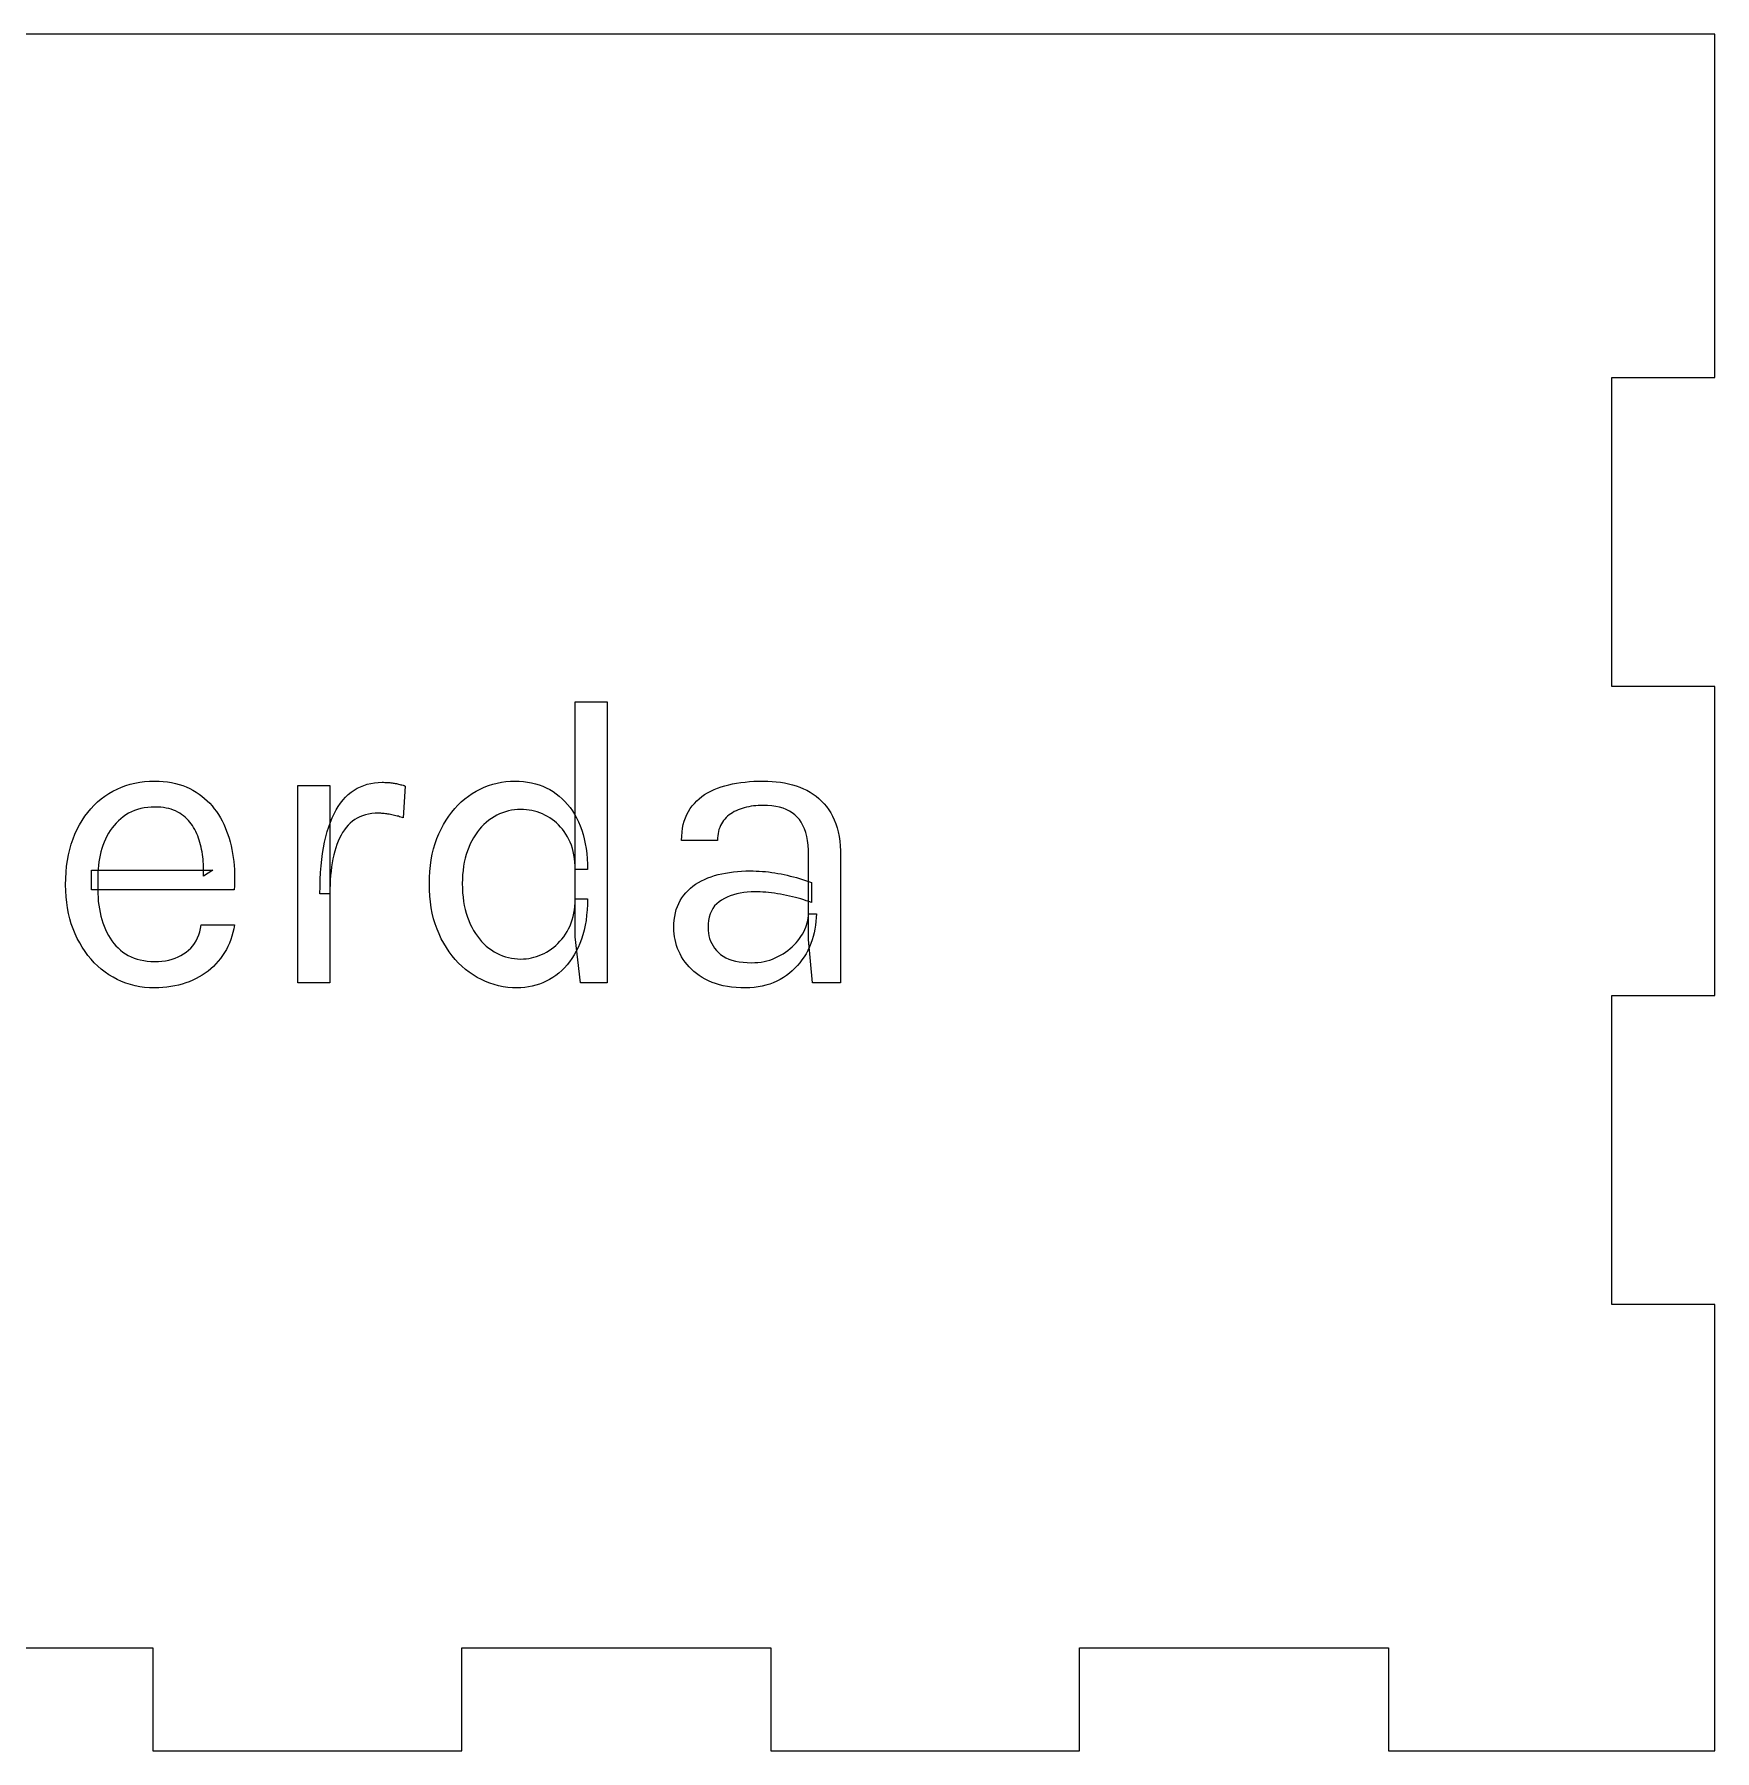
# Model space of a CAD drawing. Header units: millimetres. Extents: x 0 to 306, y 0 to 103.
# Drawn here: x 51 to 100, y 53 to 103 of the extents above; entities that cross this region are included whole.
import ezdxf

# ---------------------------------------------------------------- set-up
doc = ezdxf.new("R2010")
doc.units = ezdxf.units.MM
doc.layers.get('0').update_dxf_attribs({"linetype": 'CONTINUOUS'})

msp = doc.modelspace()

# ---------------------------------------------------------------- linework, layer by layer
for p, q in [((97, 103), (3, 103)), ((100, 103), (97, 103)), ((100, 93), (100, 103)), ((97, 84), (97, 93)), ((97, 93), (100, 93)), ((100, 84), (97, 84)), ((100, 75), (100, 84)), ((66.803, 76.71), (66.803, 83.55)), ((66.803, 83.55), (67.739, 83.55)), ((67.739, 83.55), (67.739, 75.366)), ((53.335, 80.952), (53.457, 81.014)), ((53.457, 81.014), (53.582, 81.068)), ((53.582, 81.068), (53.71, 81.115)), ((53.71, 81.115), (53.842, 81.155)), ((53.842, 81.155), (53.977, 81.188)), ((53.977, 81.188), (54.116, 81.213)), ((54.116, 81.213), (54.258, 81.231)), ((54.258, 81.231), (54.403, 81.242)), ((54.403, 81.242), (54.551, 81.246)), ((54.551, 81.246), (54.551, 81.246)), ((54.551, 81.246), (54.68, 81.243)), ((54.68, 81.243), (54.805, 81.235)), ((54.805, 81.235), (54.926, 81.222)), ((54.926, 81.222), (55.043, 81.204)), ((55.043, 81.204), (55.157, 81.18)), ((55.157, 81.18), (55.267, 81.151)), ((55.267, 81.151), (55.373, 81.117)), ((55.373, 81.117), (55.475, 81.077)), ((55.475, 81.077), (55.573, 81.032)), ((55.573, 81.032), (55.667, 80.982)), ((58.721, 75.366), (58.721, 81.114)), ((58.721, 81.114), (59.657, 81.114)), ((59.657, 81.114), (59.657, 75.366)), ((60.363, 80.982), (60.453, 81.035)), ((60.453, 81.035), (60.546, 81.081)), ((60.546, 81.081), (60.643, 81.121)), ((60.643, 81.121), (60.744, 81.153)), ((60.744, 81.153), (60.848, 81.178)), ((60.848, 81.178), (60.955, 81.196)), ((60.955, 81.196), (61.066, 81.206)), ((61.066, 81.206), (61.181, 81.21)), ((61.181, 81.21), (61.181, 81.21)), ((61.181, 81.21), (61.219, 81.21)), ((61.219, 81.21), (61.256, 81.209)), ((61.256, 81.209), (61.293, 81.208)), ((61.293, 81.208), (61.329, 81.206)), ((61.329, 81.206), (61.365, 81.203)), ((61.365, 81.203), (61.4, 81.2)), ((61.4, 81.2), (61.434, 81.197)), ((61.434, 81.197), (61.467, 81.193)), ((61.467, 81.193), (61.5, 81.188)), ((61.5, 81.188), (61.532, 81.183)), ((61.532, 81.183), (61.564, 81.177)), ((61.564, 81.177), (61.596, 81.171)), ((61.596, 81.171), (61.628, 81.164)), ((61.628, 81.164), (61.66, 81.157)), ((61.66, 81.157), (61.692, 81.149)), ((61.692, 81.149), (61.724, 81.141)), ((61.724, 81.141), (61.756, 81.132)), ((61.756, 81.132), (61.788, 81.123)), ((61.788, 81.123), (61.821, 81.113)), ((61.853, 81.102), (61.793, 80.178)), ((61.821, 81.113), (61.853, 81.102)), ((61.853, 81.102), (61.853, 81.102)), ((63.921, 80.952), (64.037, 81.014)), ((64.037, 81.014), (64.156, 81.068)), ((64.156, 81.068), (64.277, 81.115)), ((64.277, 81.115), (64.401, 81.155)), ((64.401, 81.155), (64.526, 81.188)), ((64.526, 81.188), (64.654, 81.213)), ((64.654, 81.213), (64.784, 81.231)), ((64.784, 81.231), (64.917, 81.242)), ((64.917, 81.242), (65.051, 81.246)), ((65.051, 81.246), (65.051, 81.246)), ((65.051, 81.246), (65.175, 81.243)), ((65.175, 81.243), (65.297, 81.234)), ((65.297, 81.234), (65.415, 81.218)), ((65.415, 81.218), (65.531, 81.197)), ((65.531, 81.197), (65.643, 81.169)), ((65.643, 81.169), (65.752, 81.136)), ((65.752, 81.136), (65.858, 81.096)), ((65.858, 81.096), (65.961, 81.05)), ((65.961, 81.05), (66.061, 80.998)), ((70.848, 80.998), (70.949, 81.039)), ((70.949, 81.039), (71.054, 81.075)), ((71.054, 81.075), (71.163, 81.107)), ((71.163, 81.107), (71.275, 81.137)), ((71.275, 81.137), (71.39, 81.162)), ((71.39, 81.162), (71.508, 81.184)), ((71.508, 81.184), (71.629, 81.203)), ((71.629, 81.203), (71.753, 81.219)), ((71.753, 81.219), (71.881, 81.231)), ((71.881, 81.231), (72.011, 81.239)), ((72.011, 81.239), (72.145, 81.244)), ((72.145, 81.244), (72.281, 81.246)), ((72.281, 81.246), (72.281, 81.246)), ((72.281, 81.246), (72.412, 81.244)), ((72.412, 81.244), (72.539, 81.237)), ((72.539, 81.237), (72.663, 81.226)), ((72.663, 81.226), (72.785, 81.21)), ((72.785, 81.21), (72.904, 81.191)), ((72.904, 81.191), (73.019, 81.166)), ((73.019, 81.166), (73.132, 81.137)), ((73.132, 81.137), (73.241, 81.104)), ((73.241, 81.104), (73.347, 81.066)), ((73.347, 81.066), (73.451, 81.024)), ((73.451, 81.024), (73.551, 80.977)), ((52.693, 80.441), (52.788, 80.542)), ((52.788, 80.542), (52.887, 80.637)), ((52.887, 80.637), (52.992, 80.725)), ((52.992, 80.725), (53.101, 80.807)), ((53.101, 80.807), (53.216, 80.883)), ((53.216, 80.883), (53.335, 80.952)), ((55.667, 80.982), (55.758, 80.927)), ((55.758, 80.927), (55.845, 80.869)), ((55.845, 80.869), (55.928, 80.807)), ((55.928, 80.807), (56.008, 80.741)), ((56.008, 80.741), (56.084, 80.671)), ((56.084, 80.671), (56.157, 80.598)), ((56.157, 80.598), (56.226, 80.521)), ((56.226, 80.521), (56.291, 80.441)), ((59.838, 80.404), (59.901, 80.509)), ((59.901, 80.509), (59.969, 80.606)), ((59.969, 80.606), (60.04, 80.696)), ((60.04, 80.696), (60.115, 80.778)), ((60.115, 80.778), (60.194, 80.853)), ((60.194, 80.853), (60.277, 80.921)), ((60.277, 80.921), (60.363, 80.982)), ((63.295, 80.443), (63.388, 80.543)), ((63.388, 80.543), (63.486, 80.637)), ((63.486, 80.637), (63.588, 80.725)), ((63.588, 80.725), (63.695, 80.807)), ((63.695, 80.807), (63.806, 80.883)), ((63.806, 80.883), (63.921, 80.952)), ((66.061, 80.998), (66.158, 80.94)), ((66.158, 80.94), (66.251, 80.876)), ((66.251, 80.876), (66.34, 80.807)), ((66.34, 80.807), (66.425, 80.732)), ((66.425, 80.732), (66.506, 80.652)), ((66.506, 80.652), (66.582, 80.567)), ((66.582, 80.567), (66.654, 80.476)), ((70.153, 80.444), (70.211, 80.523)), ((70.211, 80.523), (70.275, 80.597)), ((70.275, 80.597), (70.343, 80.667)), ((70.343, 80.667), (70.415, 80.733)), ((70.415, 80.733), (70.493, 80.794)), ((70.493, 80.794), (70.575, 80.852)), ((70.575, 80.852), (70.661, 80.905)), ((70.661, 80.905), (70.753, 80.954)), ((70.753, 80.954), (70.848, 80.998)), ((71.926, 80.511), (71.859, 80.499)), ((71.994, 80.521), (71.926, 80.511)), ((72.064, 80.528), (71.994, 80.521)), ((72.135, 80.534), (72.064, 80.528)), ((72.207, 80.537), (72.135, 80.534)), ((72.281, 80.538), (72.207, 80.537)), ((72.41, 80.535), (72.281, 80.538)), ((72.281, 80.538), (72.281, 80.538)), ((72.532, 80.524), (72.41, 80.535)), ((72.647, 80.507), (72.532, 80.524)), ((72.756, 80.484), (72.647, 80.507)), ((73.551, 80.977), (73.646, 80.925)), ((73.646, 80.925), (73.737, 80.867)), ((73.737, 80.867), (73.823, 80.805)), ((73.823, 80.805), (73.905, 80.737)), ((73.905, 80.737), (73.983, 80.664)), ((73.983, 80.664), (74.056, 80.585)), ((74.056, 80.585), (74.125, 80.502)), ((74.125, 80.502), (74.189, 80.413)), ((52.365, 79.974), (52.439, 80.101)), ((52.439, 80.101), (52.519, 80.22)), ((52.519, 80.22), (52.604, 80.334)), ((52.604, 80.334), (52.693, 80.441)), ((53.433, 80.023), (53.371, 79.954)), ((53.498, 80.088), (53.433, 80.023)), ((53.566, 80.15), (53.498, 80.088)), ((53.639, 80.208), (53.566, 80.15)), ((53.715, 80.262), (53.639, 80.208)), ((53.795, 80.31), (53.715, 80.262)), ((53.878, 80.352), (53.795, 80.31)), ((53.965, 80.388), (53.878, 80.352)), ((54.056, 80.419), (53.965, 80.388)), ((54.15, 80.445), (54.056, 80.419)), ((54.248, 80.465), (54.15, 80.445)), ((54.349, 80.479), (54.248, 80.465)), ((54.454, 80.487), (54.349, 80.479)), ((54.563, 80.49), (54.454, 80.487)), ((54.649, 80.488), (54.563, 80.49)), ((54.563, 80.49), (54.563, 80.49)), ((54.732, 80.483), (54.649, 80.488)), ((54.812, 80.474), (54.732, 80.483)), ((54.888, 80.461), (54.812, 80.474)), ((54.962, 80.445), (54.888, 80.461)), ((55.032, 80.425), (54.962, 80.445)), ((55.1, 80.402), (55.032, 80.425)), ((55.164, 80.375), (55.1, 80.402)), ((55.225, 80.344), (55.164, 80.375)), ((55.283, 80.31), (55.225, 80.344)), ((55.338, 80.273), (55.283, 80.31)), ((55.391, 80.233), (55.338, 80.273)), ((55.441, 80.191), (55.391, 80.233)), ((55.488, 80.147), (55.441, 80.191)), ((55.534, 80.101), (55.488, 80.147)), ((55.576, 80.052), (55.534, 80.101)), ((55.616, 80.001), (55.576, 80.052)), ((55.654, 79.947), (55.616, 80.001)), ((56.291, 80.441), (56.353, 80.356)), ((56.353, 80.356), (56.411, 80.268)), ((56.411, 80.268), (56.466, 80.177)), ((56.466, 80.177), (56.517, 80.083)), ((56.517, 80.083), (56.565, 79.987)), ((59.623, 79.914), (59.671, 80.048)), ((59.671, 80.048), (59.723, 80.174)), ((59.723, 80.174), (59.778, 80.293)), ((59.778, 80.293), (59.838, 80.404)), ((60.251, 80.019), (60.19, 79.958)), ((60.315, 80.074), (60.251, 80.019)), ((60.384, 80.124), (60.315, 80.074)), ((60.456, 80.167), (60.384, 80.124)), ((60.532, 80.205), (60.456, 80.167)), ((60.612, 80.237), (60.532, 80.205)), ((60.697, 80.263), (60.612, 80.237)), ((60.785, 80.284), (60.697, 80.263)), ((60.877, 80.298), (60.785, 80.284)), ((60.973, 80.307), (60.877, 80.298)), ((61.073, 80.31), (60.973, 80.307)), ((61.105, 80.31), (61.073, 80.31)), ((61.073, 80.31), (61.073, 80.31)), ((61.137, 80.308), (61.105, 80.31)), ((61.17, 80.306), (61.137, 80.308)), ((61.205, 80.304), (61.17, 80.306)), ((61.239, 80.3), (61.205, 80.304)), ((61.275, 80.296), (61.239, 80.3)), ((61.312, 80.291), (61.275, 80.296)), ((61.349, 80.285), (61.312, 80.291)), ((61.388, 80.278), (61.349, 80.285)), ((61.427, 80.271), (61.388, 80.278)), ((61.466, 80.263), (61.427, 80.271)), ((61.505, 80.255), (61.466, 80.263)), ((61.543, 80.246), (61.505, 80.255)), ((61.581, 80.237), (61.543, 80.246)), ((61.617, 80.228), (61.581, 80.237)), ((61.654, 80.219), (61.617, 80.228)), ((61.689, 80.209), (61.654, 80.219)), ((61.725, 80.199), (61.689, 80.209)), ((61.759, 80.189), (61.725, 80.199)), ((61.793, 80.178), (61.759, 80.189)), ((62.968, 79.979), (63.043, 80.104)), ((63.043, 80.104), (63.122, 80.223)), ((63.122, 80.223), (63.207, 80.336)), ((63.207, 80.336), (63.295, 80.443)), ((64.215, 80.044), (64.146, 79.98)), ((64.288, 80.103), (64.215, 80.044)), ((64.364, 80.157), (64.288, 80.103)), ((64.442, 80.207), (64.364, 80.157)), ((64.522, 80.251), (64.442, 80.207)), ((64.603, 80.29), (64.522, 80.251)), ((64.687, 80.324), (64.603, 80.29)), ((64.771, 80.353), (64.687, 80.324)), ((64.858, 80.376), (64.771, 80.353)), ((64.945, 80.395), (64.858, 80.376)), ((65.035, 80.408), (64.945, 80.395)), ((65.126, 80.415), (65.035, 80.408)), ((65.219, 80.418), (65.126, 80.415)), ((65.301, 80.416), (65.219, 80.418)), ((65.219, 80.418), (65.219, 80.418)), ((65.382, 80.41), (65.301, 80.416)), ((65.463, 80.4), (65.382, 80.41)), ((65.542, 80.386), (65.463, 80.4)), ((65.62, 80.368), (65.542, 80.386)), ((65.696, 80.346), (65.62, 80.368)), ((65.772, 80.32), (65.696, 80.346)), ((65.847, 80.289), (65.772, 80.32)), ((65.92, 80.255), (65.847, 80.289)), ((65.993, 80.217), (65.92, 80.255)), ((66.064, 80.175), (65.993, 80.217)), ((66.132, 80.129), (66.064, 80.175)), ((66.197, 80.079), (66.132, 80.129)), ((66.259, 80.026), (66.197, 80.079)), ((66.319, 79.969), (66.259, 80.026)), ((66.654, 80.476), (66.721, 80.379)), ((66.721, 80.379), (66.785, 80.278)), ((66.785, 80.278), (66.844, 80.171)), ((66.844, 80.171), (66.899, 80.058)), ((66.899, 80.058), (66.949, 79.94)), ((69.954, 79.978), (69.981, 80.081)), ((69.981, 80.081), (70.015, 80.179)), ((70.015, 80.179), (70.055, 80.273)), ((70.055, 80.273), (70.101, 80.361)), ((70.101, 80.361), (70.153, 80.444)), ((71.062, 80.002), (71.036, 79.95)), ((71.092, 80.051), (71.062, 80.002)), ((71.126, 80.097), (71.092, 80.051)), ((71.163, 80.141), (71.126, 80.097)), ((71.202, 80.182), (71.163, 80.141)), ((71.244, 80.221), (71.202, 80.182)), ((71.288, 80.258), (71.244, 80.221)), ((71.334, 80.293), (71.288, 80.258)), ((71.384, 80.325), (71.334, 80.293)), ((71.436, 80.355), (71.384, 80.325)), ((71.49, 80.382), (71.436, 80.355)), ((71.547, 80.407), (71.49, 80.382)), ((71.606, 80.43), (71.547, 80.407)), ((71.667, 80.451), (71.606, 80.43)), ((71.73, 80.469), (71.667, 80.451)), ((71.794, 80.485), (71.73, 80.469)), ((71.859, 80.499), (71.794, 80.485)), ((72.858, 80.453), (72.756, 80.484)), ((72.954, 80.416), (72.858, 80.453)), ((73.043, 80.372), (72.954, 80.416)), ((73.126, 80.321), (73.043, 80.372)), ((73.202, 80.263), (73.126, 80.321)), ((73.271, 80.199), (73.202, 80.263)), ((73.334, 80.127), (73.271, 80.199)), ((73.39, 80.046), (73.334, 80.127)), ((73.439, 79.956), (73.39, 80.046)), ((74.189, 80.413), (74.249, 80.319)), ((74.249, 80.319), (74.304, 80.219)), ((74.304, 80.219), (74.353, 80.114)), ((74.353, 80.114), (74.396, 80.003)), ((74.396, 80.003), (74.433, 79.886)), ((52.124, 79.411), (52.174, 79.56)), ((52.174, 79.56), (52.231, 79.704)), ((52.231, 79.704), (52.295, 79.842)), ((52.295, 79.842), (52.365, 79.974)), ((53.12, 79.557), (53.081, 79.467)), ((53.163, 79.644), (53.12, 79.557)), ((53.209, 79.726), (53.163, 79.644)), ((53.26, 79.806), (53.209, 79.726)), ((53.314, 79.882), (53.26, 79.806)), ((53.371, 79.954), (53.314, 79.882)), ((55.689, 79.891), (55.654, 79.947)), ((55.721, 79.833), (55.689, 79.891)), ((55.751, 79.773), (55.721, 79.833)), ((55.779, 79.712), (55.751, 79.773)), ((55.806, 79.65), (55.779, 79.712)), ((55.83, 79.586), (55.806, 79.65)), ((55.852, 79.522), (55.83, 79.586)), ((55.873, 79.456), (55.852, 79.522)), ((56.565, 79.987), (56.609, 79.889)), ((56.609, 79.889), (56.65, 79.789)), ((56.65, 79.789), (56.688, 79.686)), ((56.688, 79.686), (56.722, 79.581)), ((56.722, 79.581), (56.753, 79.473)), ((59.503, 79.469), (59.539, 79.625)), ((59.539, 79.625), (59.579, 79.773)), ((59.579, 79.773), (59.623, 79.914)), ((59.938, 79.584), (59.898, 79.495)), ((59.982, 79.669), (59.938, 79.584)), ((60.029, 79.748), (59.982, 79.669)), ((60.079, 79.823), (60.029, 79.748)), ((60.133, 79.893), (60.079, 79.823)), ((60.19, 79.958), (60.133, 79.893)), ((62.723, 79.423), (62.774, 79.569)), ((62.774, 79.569), (62.832, 79.711)), ((62.832, 79.711), (62.897, 79.848)), ((62.897, 79.848), (62.968, 79.979)), ((63.794, 79.507), (63.746, 79.413)), ((63.845, 79.597), (63.794, 79.507)), ((63.899, 79.683), (63.845, 79.597)), ((63.956, 79.764), (63.899, 79.683)), ((64.016, 79.841), (63.956, 79.764)), ((64.079, 79.913), (64.016, 79.841)), ((64.146, 79.98), (64.079, 79.913)), ((66.376, 79.908), (66.319, 79.969)), ((66.431, 79.843), (66.376, 79.908)), ((66.483, 79.774), (66.431, 79.843)), ((66.532, 79.702), (66.483, 79.774)), ((66.578, 79.626), (66.532, 79.702)), ((66.621, 79.546), (66.578, 79.626)), ((66.659, 79.463), (66.621, 79.546)), ((66.949, 79.94), (66.994, 79.818)), ((66.994, 79.818), (67.034, 79.691)), ((67.034, 79.691), (67.068, 79.559)), ((67.068, 79.559), (67.097, 79.422)), ((69.905, 79.518), (69.908, 79.64)), ((70.949, 79.518), (69.905, 79.518)), ((69.908, 79.64), (69.917, 79.758)), ((69.917, 79.758), (69.933, 79.871)), ((69.933, 79.871), (69.954, 79.978)), ((70.951, 79.588), (70.949, 79.518)), ((70.949, 79.518), (70.949, 79.518)), ((70.956, 79.654), (70.951, 79.588)), ((70.965, 79.719), (70.956, 79.654)), ((70.977, 79.781), (70.965, 79.719)), ((70.993, 79.84), (70.977, 79.781)), ((71.013, 79.896), (70.993, 79.84)), ((71.036, 79.95), (71.013, 79.896)), ((73.482, 79.858), (73.439, 79.956)), ((73.519, 79.751), (73.482, 79.858)), ((73.548, 79.636), (73.519, 79.751)), ((73.571, 79.511), (73.548, 79.636)), ((73.588, 79.378), (73.571, 79.511)), ((74.433, 79.886), (74.465, 79.763)), ((74.465, 79.763), (74.491, 79.635)), ((74.491, 79.635), (74.511, 79.5)), ((74.511, 79.5), (74.525, 79.36)), ((52.013, 78.933), (52.043, 79.098)), ((52.043, 79.098), (52.08, 79.257)), ((52.08, 79.257), (52.124, 79.411)), ((52.962, 79.088), (52.942, 78.989)), ((52.986, 79.185), (52.962, 79.088)), ((53.014, 79.28), (52.986, 79.185)), ((53.046, 79.374), (53.014, 79.28)), ((53.081, 79.467), (53.046, 79.374)), ((55.891, 79.389), (55.873, 79.456)), ((55.907, 79.321), (55.891, 79.389)), ((55.922, 79.252), (55.907, 79.321)), ((55.934, 79.182), (55.922, 79.252)), ((55.945, 79.111), (55.934, 79.182)), ((55.954, 79.04), (55.945, 79.111)), ((55.961, 78.97), (55.954, 79.04)), ((56.753, 79.473), (56.78, 79.363)), ((56.78, 79.363), (56.804, 79.251)), ((56.804, 79.251), (56.825, 79.137)), ((56.825, 79.137), (56.842, 79.023)), ((56.842, 79.023), (56.856, 78.907)), ((59.422, 78.958), (59.445, 79.136)), ((59.445, 79.136), (59.472, 79.306)), ((59.472, 79.306), (59.503, 79.469)), ((59.771, 79.093), (59.747, 78.981)), ((59.798, 79.2), (59.771, 79.093)), ((59.828, 79.303), (59.798, 79.2)), ((59.861, 79.402), (59.828, 79.303)), ((59.898, 79.495), (59.861, 79.402)), ((62.61, 78.953), (62.641, 79.115)), ((62.641, 79.115), (62.678, 79.271)), ((62.678, 79.271), (62.723, 79.423)), ((63.628, 79.106), (63.598, 78.996)), ((63.663, 79.212), (63.628, 79.106)), ((63.702, 79.315), (63.663, 79.212)), ((63.746, 79.413), (63.702, 79.315)), ((66.693, 79.376), (66.659, 79.463)), ((66.722, 79.285), (66.693, 79.376)), ((66.747, 79.191), (66.722, 79.285)), ((66.767, 79.093), (66.747, 79.191)), ((66.783, 78.992), (66.767, 79.093)), ((67.097, 79.422), (67.121, 79.28)), ((67.121, 79.28), (67.139, 79.134)), ((67.139, 79.134), (67.152, 78.983)), ((73.598, 79.236), (73.588, 79.378)), ((73.601, 79.086), (73.598, 79.236)), ((73.601, 76.626), (73.601, 79.086)), ((74.525, 79.36), (74.534, 79.214)), ((74.534, 79.214), (74.537, 79.062)), ((74.537, 79.062), (74.537, 79.062)), ((74.537, 79.062), (74.537, 75.366)), ((51.962, 78.408), (51.972, 78.588)), ((51.972, 78.588), (51.989, 78.763)), ((51.989, 78.763), (52.013, 78.933)), ((52.715, 78.078), (52.715, 78.654)), ((52.715, 78.654), (56.249, 78.654)), ((52.897, 78.58), (52.895, 78.474)), ((52.902, 78.685), (52.897, 78.58)), ((52.912, 78.788), (52.902, 78.685)), ((52.925, 78.889), (52.912, 78.788)), ((52.942, 78.989), (52.925, 78.889)), ((55.968, 78.899), (55.961, 78.97)), ((55.972, 78.828), (55.968, 78.899)), ((55.975, 78.757), (55.972, 78.828)), ((56.249, 78.654), (55.973, 78.474)), ((55.973, 78.474), (55.976, 78.545)), ((55.977, 78.686), (55.975, 78.757)), ((55.976, 78.545), (55.977, 78.616)), ((55.977, 78.616), (55.977, 78.686)), ((56.856, 78.907), (56.867, 78.791)), ((56.867, 78.791), (56.875, 78.674)), ((56.875, 78.674), (56.88, 78.557)), ((56.88, 78.557), (56.881, 78.438)), ((59.377, 78.38), (59.388, 78.58)), ((59.388, 78.58), (59.403, 78.773)), ((59.403, 78.773), (59.422, 78.958)), ((59.692, 78.626), (59.68, 78.499)), ((59.708, 78.748), (59.692, 78.626)), ((59.726, 78.866), (59.708, 78.748)), ((59.747, 78.981), (59.726, 78.866)), ((62.558, 78.439), (62.569, 78.615)), ((62.569, 78.615), (62.586, 78.787)), ((62.586, 78.787), (62.61, 78.953)), ((63.524, 78.519), (63.517, 78.391)), ((63.536, 78.644), (63.524, 78.519)), ((63.552, 78.765), (63.536, 78.644)), ((63.573, 78.883), (63.552, 78.765)), ((63.598, 78.996), (63.573, 78.883)), ((66.794, 78.887), (66.783, 78.992)), ((66.801, 78.778), (66.794, 78.887)), ((66.803, 78.666), (66.801, 78.778)), ((67.163, 78.666), (66.803, 78.666)), ((67.152, 78.983), (67.16, 78.827)), ((67.16, 78.827), (67.163, 78.666)), ((67.163, 78.666), (67.163, 78.666)), ((70.865, 78.491), (70.97, 78.521)), ((70.97, 78.521), (71.077, 78.546)), ((71.077, 78.546), (71.186, 78.568)), ((71.186, 78.568), (71.299, 78.587)), ((71.299, 78.587), (71.413, 78.603)), ((71.413, 78.603), (71.53, 78.615)), ((71.53, 78.615), (71.65, 78.623)), ((71.65, 78.623), (71.772, 78.628)), ((71.772, 78.628), (71.897, 78.63)), ((71.897, 78.63), (71.897, 78.63)), ((71.897, 78.63), (71.987, 78.629)), ((71.987, 78.629), (72.077, 78.626)), ((72.077, 78.626), (72.167, 78.622)), ((72.167, 78.622), (72.257, 78.616)), ((72.257, 78.616), (72.348, 78.608)), ((72.348, 78.608), (72.438, 78.598)), ((72.438, 78.598), (72.528, 78.586)), ((72.528, 78.586), (72.619, 78.572)), ((72.619, 78.572), (72.709, 78.557)), ((72.709, 78.557), (72.8, 78.54)), ((72.8, 78.54), (72.89, 78.521)), ((72.89, 78.521), (72.98, 78.501)), ((72.98, 78.501), (73.07, 78.48)), ((51.959, 78.222), (51.962, 78.408)), ((51.962, 78.048), (51.959, 78.222)), ((51.959, 78.222), (51.959, 78.222)), ((51.973, 77.877), (51.962, 78.048)), ((56.867, 78.078), (52.715, 78.078)), ((52.895, 78.474), (52.895, 78.474)), ((52.895, 78.474), (52.895, 78.09)), ((52.895, 78.09), (52.897, 77.971)), ((56.875, 78.199), (56.867, 78.078)), ((56.867, 78.078), (56.867, 78.078)), ((56.88, 78.319), (56.875, 78.199)), ((56.881, 78.438), (56.88, 78.319)), ((59.369, 77.958), (59.371, 78.173)), ((59.371, 78.173), (59.377, 78.38)), ((59.658, 78.099), (59.657, 77.958)), ((59.663, 78.236), (59.658, 78.099)), ((59.67, 78.37), (59.663, 78.236)), ((59.68, 78.499), (59.67, 78.37)), ((62.555, 78.258), (62.558, 78.439)), ((62.558, 78.076), (62.555, 78.258)), ((62.555, 78.258), (62.555, 78.258)), ((62.569, 77.898), (62.558, 78.076)), ((63.517, 78.391), (63.515, 78.258)), ((63.515, 78.258), (63.515, 78.258)), ((63.515, 78.258), (63.517, 78.123)), ((63.517, 78.123), (63.524, 77.992)), ((70.028, 77.993), (70.093, 78.061)), ((70.093, 78.061), (70.162, 78.124)), ((70.162, 78.124), (70.235, 78.184)), ((70.235, 78.184), (70.312, 78.239)), ((70.312, 78.239), (70.394, 78.291)), ((70.394, 78.291), (70.48, 78.339)), ((70.48, 78.339), (70.57, 78.383)), ((70.57, 78.383), (70.664, 78.423)), ((70.664, 78.423), (70.763, 78.459)), ((70.763, 78.459), (70.865, 78.491)), ((71.818, 78.009), (71.712, 77.997)), ((71.928, 78.016), (71.818, 78.009)), ((72.041, 78.018), (71.928, 78.016)), ((72.117, 78.017), (72.041, 78.018)), ((72.041, 78.018), (72.041, 78.018)), ((72.195, 78.015), (72.117, 78.017)), ((72.275, 78.01), (72.195, 78.015)), ((72.355, 78.005), (72.275, 78.01)), ((72.438, 77.997), (72.355, 78.005)), ((73.07, 78.48), (73.159, 78.457)), ((73.159, 78.457), (73.248, 78.433)), ((73.248, 78.433), (73.336, 78.408)), ((73.336, 78.408), (73.424, 78.382)), ((73.424, 78.382), (73.511, 78.354)), ((73.511, 78.354), (73.598, 78.325)), ((73.598, 78.325), (73.685, 78.294)), ((73.685, 78.294), (73.685, 78.294)), ((73.685, 78.294), (73.685, 77.706)), ((51.99, 77.711), (51.973, 77.877)), ((52.013, 77.549), (51.99, 77.711)), ((52.044, 77.391), (52.013, 77.549)), ((52.897, 77.971), (52.902, 77.855)), ((52.902, 77.855), (52.911, 77.741)), ((52.911, 77.741), (52.924, 77.63)), ((52.924, 77.63), (52.941, 77.522)), ((52.941, 77.522), (52.961, 77.415)), ((59.657, 77.958), (59.369, 77.958)), ((59.657, 77.958), (59.657, 77.958)), ((59.657, 77.958), (59.657, 77.958)), ((62.586, 77.725), (62.569, 77.898)), ((62.611, 77.558), (62.586, 77.725)), ((62.642, 77.395), (62.611, 77.558)), ((63.524, 77.992), (63.536, 77.865)), ((63.536, 77.865), (63.552, 77.742)), ((63.552, 77.742), (63.573, 77.622)), ((63.573, 77.622), (63.598, 77.506)), ((63.598, 77.506), (63.628, 77.394)), ((66.782, 77.494), (66.794, 77.597)), ((66.794, 77.597), (66.801, 77.704)), ((66.801, 77.704), (66.803, 77.814)), ((66.803, 77.814), (66.803, 77.814)), ((66.803, 77.814), (67.163, 77.814)), ((67.16, 77.65), (67.152, 77.491)), ((67.163, 77.814), (67.16, 77.65)), ((69.724, 77.405), (69.75, 77.502)), ((69.75, 77.502), (69.782, 77.595)), ((69.782, 77.595), (69.82, 77.683)), ((69.82, 77.683), (69.863, 77.767)), ((69.863, 77.767), (69.913, 77.847)), ((69.913, 77.847), (69.968, 77.922)), ((69.968, 77.922), (70.028, 77.993)), ((70.816, 77.538), (70.772, 77.461)), ((70.867, 77.609), (70.816, 77.538)), ((70.926, 77.673), (70.867, 77.609)), ((70.994, 77.73), (70.926, 77.673)), ((71.069, 77.781), (70.994, 77.73)), ((71.15, 77.826), (71.069, 77.781)), ((71.235, 77.866), (71.15, 77.826)), ((71.323, 77.902), (71.235, 77.866)), ((71.415, 77.933), (71.323, 77.902)), ((71.51, 77.959), (71.415, 77.933)), ((71.609, 77.98), (71.51, 77.959)), ((71.712, 77.997), (71.609, 77.98)), ((72.522, 77.988), (72.438, 77.997)), ((72.607, 77.977), (72.522, 77.988)), ((72.694, 77.964), (72.607, 77.977)), ((72.782, 77.95), (72.694, 77.964)), ((72.872, 77.934), (72.782, 77.95)), ((72.962, 77.917), (72.872, 77.934)), ((73.049, 77.898), (72.962, 77.917)), ((73.135, 77.878), (73.049, 77.898)), ((73.22, 77.857), (73.135, 77.878)), ((73.302, 77.835), (73.22, 77.857)), ((73.382, 77.812), (73.302, 77.835)), ((73.461, 77.787), (73.382, 77.812)), ((73.537, 77.761), (73.461, 77.787)), ((73.612, 77.734), (73.537, 77.761)), ((73.685, 77.706), (73.612, 77.734)), ((52.081, 77.237), (52.044, 77.391)), ((52.125, 77.087), (52.081, 77.237)), ((52.176, 76.941), (52.125, 77.087)), ((52.961, 77.415), (52.985, 77.312)), ((52.985, 77.312), (53.012, 77.211)), ((53.012, 77.211), (53.043, 77.112)), ((53.043, 77.112), (53.078, 77.016)), ((53.078, 77.016), (53.116, 76.923)), ((55.889, 76.955), (55.907, 77.058)), ((55.907, 77.058), (55.907, 77.058)), ((55.907, 77.058), (56.879, 77.058)), ((56.879, 77.058), (56.859, 76.946)), ((62.68, 77.237), (62.642, 77.395)), ((62.726, 77.083), (62.68, 77.237)), ((62.778, 76.935), (62.726, 77.083)), ((63.628, 77.394), (63.663, 77.286)), ((63.663, 77.286), (63.702, 77.182)), ((63.702, 77.182), (63.746, 77.082)), ((63.746, 77.082), (63.794, 76.986)), ((66.613, 76.943), (66.653, 77.027)), ((66.653, 77.027), (66.688, 77.114)), ((66.688, 77.114), (66.719, 77.204)), ((66.719, 77.204), (66.745, 77.297)), ((66.745, 77.297), (66.766, 77.394)), ((66.766, 77.394), (66.782, 77.494)), ((67.095, 77.044), (67.065, 76.905)), ((67.119, 77.188), (67.095, 77.044)), ((67.138, 77.337), (67.119, 77.188)), ((67.152, 77.491), (67.138, 77.337)), ((69.677, 76.974), (69.68, 77.088)), ((69.68, 77.088), (69.689, 77.198)), ((69.689, 77.198), (69.703, 77.304)), ((69.703, 77.304), (69.724, 77.405)), ((70.677, 77.085), (70.673, 76.974)), ((70.689, 77.189), (70.677, 77.085)), ((70.709, 77.286), (70.689, 77.189)), ((70.736, 77.377), (70.709, 77.286)), ((70.772, 77.461), (70.736, 77.377)), ((73.522, 76.986), (73.546, 77.052)), ((73.546, 77.052), (73.566, 77.118)), ((73.566, 77.118), (73.581, 77.184)), ((73.581, 77.184), (73.592, 77.25)), ((73.592, 77.25), (73.599, 77.316)), ((73.599, 77.316), (73.601, 77.382)), ((73.601, 77.382), (73.601, 77.382)), ((73.601, 77.382), (73.829, 77.382)), ((73.807, 77.044), (73.789, 76.935)), ((73.819, 77.155), (73.807, 77.044)), ((73.827, 77.268), (73.819, 77.155)), ((73.829, 77.382), (73.827, 77.268)), ((52.234, 76.8), (52.176, 76.941)), ((52.298, 76.662), (52.234, 76.8)), ((52.368, 76.529), (52.298, 76.662)), ((52.443, 76.403), (52.368, 76.529)), ((53.116, 76.923), (53.159, 76.834)), ((53.159, 76.834), (53.204, 76.749)), ((53.204, 76.749), (53.254, 76.668)), ((53.254, 76.668), (53.307, 76.591)), ((53.307, 76.591), (53.363, 76.518)), ((53.363, 76.518), (53.424, 76.449)), ((55.66, 76.445), (55.712, 76.517)), ((55.712, 76.517), (55.758, 76.594)), ((55.758, 76.594), (55.799, 76.677)), ((55.799, 76.677), (55.835, 76.764)), ((55.835, 76.764), (55.865, 76.857)), ((55.865, 76.857), (55.889, 76.955)), ((56.732, 76.528), (56.689, 76.431)), ((56.771, 76.627), (56.732, 76.528)), ((56.804, 76.73), (56.771, 76.627)), ((56.834, 76.836), (56.804, 76.73)), ((56.859, 76.946), (56.834, 76.836)), ((62.837, 76.792), (62.778, 76.935)), ((62.903, 76.653), (62.837, 76.792)), ((62.975, 76.52), (62.903, 76.653)), ((63.052, 76.393), (62.975, 76.52)), ((63.794, 76.986), (63.845, 76.894)), ((63.845, 76.894), (63.899, 76.807)), ((63.899, 76.807), (63.956, 76.725)), ((63.956, 76.725), (64.016, 76.647)), ((64.016, 76.647), (64.079, 76.574)), ((64.079, 76.574), (64.146, 76.505)), ((64.146, 76.505), (64.215, 76.441)), ((66.242, 76.459), (66.303, 76.517)), ((66.303, 76.517), (66.361, 76.579)), ((66.361, 76.579), (66.417, 76.644)), ((66.417, 76.644), (66.47, 76.713)), ((66.47, 76.713), (66.521, 76.786)), ((66.521, 76.786), (66.569, 76.863)), ((66.569, 76.863), (66.613, 76.943)), ((66.959, 75.366), (66.803, 76.71)), ((66.942, 76.519), (66.89, 76.401)), ((66.988, 76.643), (66.942, 76.519)), ((67.029, 76.771), (66.988, 76.643)), ((67.065, 76.905), (67.029, 76.771)), ((69.679, 76.886), (69.677, 76.974)), ((69.677, 76.974), (69.677, 76.974)), ((69.686, 76.798), (69.679, 76.886)), ((69.698, 76.711), (69.686, 76.798)), ((69.713, 76.626), (69.698, 76.711)), ((69.734, 76.54), (69.713, 76.626)), ((69.759, 76.456), (69.734, 76.54)), ((70.673, 76.974), (70.673, 76.974)), ((70.673, 76.974), (70.676, 76.891)), ((70.676, 76.891), (70.685, 76.811)), ((70.685, 76.811), (70.7, 76.733)), ((70.7, 76.733), (70.721, 76.657)), ((70.721, 76.657), (70.749, 76.584)), ((70.749, 76.584), (70.782, 76.513)), ((70.782, 76.513), (70.821, 76.445)), ((73.182, 76.476), (73.237, 76.534)), ((73.237, 76.534), (73.288, 76.594)), ((73.288, 76.594), (73.337, 76.657)), ((73.337, 76.657), (73.382, 76.722)), ((73.382, 76.722), (73.424, 76.788)), ((73.424, 76.788), (73.461, 76.854)), ((73.461, 76.854), (73.494, 76.92)), ((73.494, 76.92), (73.522, 76.986)), ((73.721, 75.366), (73.601, 76.626)), ((73.67, 76.514), (73.627, 76.413)), ((73.707, 76.617), (73.67, 76.514)), ((73.739, 76.721), (73.707, 76.617)), ((73.767, 76.827), (73.739, 76.721)), ((73.789, 76.935), (73.767, 76.827)), ((52.524, 76.282), (52.443, 76.403)), ((52.609, 76.167), (52.524, 76.282)), ((52.699, 76.058), (52.609, 76.167)), ((52.793, 75.955), (52.699, 76.058)), ((53.424, 76.449), (53.488, 76.384)), ((53.488, 76.384), (53.556, 76.323)), ((53.556, 76.323), (53.627, 76.266)), ((53.627, 76.266), (53.702, 76.214)), ((53.702, 76.214), (53.781, 76.167)), ((53.781, 76.167), (53.864, 76.125)), ((53.864, 76.125), (53.951, 76.089)), ((53.951, 76.089), (54.041, 76.059)), ((54.041, 76.059), (54.135, 76.034)), ((54.135, 76.034), (54.233, 76.015)), ((54.233, 76.015), (54.335, 76.001)), ((54.335, 76.001), (54.441, 75.993)), ((54.661, 75.993), (54.766, 76.001)), ((54.766, 76.001), (54.868, 76.014)), ((54.868, 76.014), (54.966, 76.033)), ((54.966, 76.033), (55.059, 76.058)), ((55.059, 76.058), (55.149, 76.087)), ((55.149, 76.087), (55.235, 76.122)), ((55.235, 76.122), (55.317, 76.163)), ((55.317, 76.163), (55.395, 76.209)), ((55.395, 76.209), (55.469, 76.26)), ((55.469, 76.26), (55.538, 76.317)), ((55.538, 76.317), (55.602, 76.378)), ((55.602, 76.378), (55.66, 76.445)), ((56.471, 76.077), (56.406, 75.997)), ((56.532, 76.161), (56.471, 76.077)), ((56.589, 76.248), (56.532, 76.161)), ((56.641, 76.338), (56.589, 76.248)), ((56.689, 76.431), (56.641, 76.338)), ((63.133, 76.272), (63.052, 76.393)), ((63.219, 76.157), (63.133, 76.272)), ((63.309, 76.049), (63.219, 76.157)), ((63.405, 75.946), (63.309, 76.049)), ((64.215, 76.441), (64.288, 76.381)), ((64.288, 76.381), (64.364, 76.326)), ((64.364, 76.326), (64.442, 76.276)), ((64.442, 76.276), (64.522, 76.231)), ((64.522, 76.231), (64.603, 76.191)), ((64.603, 76.191), (64.687, 76.157)), ((64.687, 76.157), (64.771, 76.128)), ((64.771, 76.128), (64.858, 76.104)), ((64.858, 76.104), (64.945, 76.086)), ((64.945, 76.086), (65.035, 76.073)), ((65.035, 76.073), (65.126, 76.065)), ((65.126, 76.065), (65.219, 76.062)), ((65.219, 76.062), (65.297, 76.064)), ((65.219, 76.062), (65.219, 76.062)), ((65.297, 76.064), (65.374, 76.07)), ((65.374, 76.07), (65.451, 76.08)), ((65.451, 76.08), (65.527, 76.095)), ((65.527, 76.095), (65.602, 76.113)), ((65.602, 76.113), (65.677, 76.135)), ((65.677, 76.135), (65.752, 76.162)), ((65.752, 76.162), (65.826, 76.193)), ((65.826, 76.193), (65.899, 76.227)), ((65.899, 76.227), (65.972, 76.266)), ((65.972, 76.266), (66.043, 76.309)), ((66.043, 76.309), (66.112, 76.355)), ((66.112, 76.355), (66.178, 76.405)), ((66.178, 76.405), (66.242, 76.459)), ((66.709, 76.079), (66.641, 75.982)), ((66.773, 76.181), (66.709, 76.079)), ((66.833, 76.288), (66.773, 76.181)), ((66.89, 76.401), (66.833, 76.288)), ((69.789, 76.373), (69.759, 76.456)), ((69.823, 76.29), (69.789, 76.373)), ((69.862, 76.209), (69.823, 76.29)), ((69.905, 76.128), (69.862, 76.209)), ((69.953, 76.049), (69.905, 76.128)), ((70.006, 75.973), (69.953, 76.049)), ((70.821, 76.445), (70.867, 76.379)), ((70.867, 76.379), (70.918, 76.315)), ((70.918, 76.315), (70.976, 76.254)), ((70.976, 76.254), (71.04, 76.197)), ((71.04, 76.197), (71.112, 76.146)), ((71.112, 76.146), (71.19, 76.101)), ((71.19, 76.101), (71.276, 76.062)), ((71.276, 76.062), (71.37, 76.029)), ((71.37, 76.029), (71.47, 76.002)), ((71.47, 76.002), (71.578, 75.981)), ((72.305, 75.989), (72.39, 76.009)), ((72.39, 76.009), (72.473, 76.033)), ((72.473, 76.033), (72.555, 76.061)), ((72.555, 76.061), (72.634, 76.094)), ((72.634, 76.094), (72.712, 76.131)), ((72.712, 76.131), (72.788, 76.173)), ((72.788, 76.173), (72.861, 76.218)), ((72.861, 76.218), (72.932, 76.265)), ((72.932, 76.265), (72.999, 76.314)), ((72.999, 76.314), (73.063, 76.366)), ((73.063, 76.366), (73.124, 76.42)), ((73.124, 76.42), (73.182, 76.476)), ((73.411, 76.036), (73.347, 75.951)), ((73.472, 76.125), (73.411, 76.036)), ((73.528, 76.218), (73.472, 76.125)), ((73.58, 76.314), (73.528, 76.218)), ((73.627, 76.413), (73.58, 76.314)), ((52.893, 75.858), (52.793, 75.955)), ((52.998, 75.767), (52.893, 75.858)), ((53.107, 75.682), (52.998, 75.767)), ((53.222, 75.603), (53.107, 75.682)), ((53.341, 75.531), (53.222, 75.603)), ((53.462, 75.466), (53.341, 75.531)), ((54.441, 75.993), (54.551, 75.99)), ((54.551, 75.99), (54.661, 75.993)), ((54.551, 75.99), (54.551, 75.99)), ((55.851, 75.54), (55.758, 75.49)), ((55.941, 75.594), (55.851, 75.54)), ((56.027, 75.652), (55.941, 75.594)), ((56.11, 75.713), (56.027, 75.652)), ((56.189, 75.778), (56.11, 75.713)), ((56.265, 75.847), (56.189, 75.778)), ((56.337, 75.92), (56.265, 75.847)), ((56.406, 75.997), (56.337, 75.92)), ((63.505, 75.85), (63.405, 75.946)), ((63.61, 75.759), (63.505, 75.85)), ((63.719, 75.675), (63.61, 75.759)), ((63.833, 75.597), (63.719, 75.675)), ((63.951, 75.526), (63.833, 75.597)), ((64.07, 75.462), (63.951, 75.526)), ((66.152, 75.522), (66.058, 75.465)), ((66.243, 75.585), (66.152, 75.522)), ((66.33, 75.653), (66.243, 75.585)), ((66.414, 75.727), (66.33, 75.653)), ((66.493, 75.807), (66.414, 75.727)), ((66.569, 75.892), (66.493, 75.807)), ((66.641, 75.982), (66.569, 75.892)), ((70.063, 75.9), (70.006, 75.973)), ((70.125, 75.83), (70.063, 75.9)), ((70.192, 75.763), (70.125, 75.83)), ((70.263, 75.7), (70.192, 75.763)), ((70.339, 75.639), (70.263, 75.7)), ((70.42, 75.581), (70.339, 75.639)), ((70.505, 75.526), (70.42, 75.581)), ((70.595, 75.474), (70.505, 75.526)), ((71.578, 75.981), (71.693, 75.966)), ((71.693, 75.966), (71.815, 75.957)), ((71.815, 75.957), (71.945, 75.954)), ((71.945, 75.954), (72.038, 75.956)), ((71.945, 75.954), (71.945, 75.954)), ((72.038, 75.956), (72.128, 75.963)), ((72.128, 75.963), (72.217, 75.974)), ((72.217, 75.974), (72.305, 75.989)), ((72.869, 75.522), (72.775, 75.465)), ((72.959, 75.584), (72.869, 75.522)), ((73.045, 75.65), (72.959, 75.584)), ((73.127, 75.719), (73.045, 75.65)), ((73.205, 75.793), (73.127, 75.719)), ((73.278, 75.87), (73.205, 75.793)), ((73.347, 75.951), (73.278, 75.87)), ((53.587, 75.409), (53.462, 75.466)), ((53.715, 75.359), (53.587, 75.409)), ((53.847, 75.317), (53.715, 75.359)), ((53.981, 75.283), (53.847, 75.317)), ((54.119, 75.256), (53.981, 75.283)), ((54.26, 75.237), (54.119, 75.256)), ((54.404, 75.226), (54.26, 75.237)), ((54.551, 75.222), (54.404, 75.226)), ((54.673, 75.224), (54.551, 75.222)), ((54.551, 75.222), (54.551, 75.222)), ((54.551, 75.222), (54.551, 75.222)), ((54.793, 75.231), (54.673, 75.224)), ((54.91, 75.242), (54.793, 75.231)), ((55.025, 75.258), (54.91, 75.242)), ((55.138, 75.278), (55.025, 75.258)), ((55.247, 75.302), (55.138, 75.278)), ((55.354, 75.331), (55.247, 75.302)), ((55.459, 75.364), (55.354, 75.331)), ((55.561, 75.402), (55.459, 75.364)), ((55.661, 75.444), (55.561, 75.402)), ((55.758, 75.49), (55.661, 75.444)), ((59.657, 75.366), (58.721, 75.366)), ((59.657, 75.366), (59.657, 75.366)), ((64.192, 75.406), (64.07, 75.462)), ((64.317, 75.357), (64.192, 75.406)), ((64.444, 75.316), (64.317, 75.357)), ((64.572, 75.282), (64.444, 75.316)), ((64.704, 75.256), (64.572, 75.282)), ((64.837, 75.237), (64.704, 75.256)), ((64.973, 75.226), (64.837, 75.237)), ((65.111, 75.222), (64.973, 75.226)), ((65.225, 75.225), (65.111, 75.222)), ((65.111, 75.222), (65.111, 75.222)), ((65.111, 75.222), (65.111, 75.222)), ((65.337, 75.234), (65.225, 75.225)), ((65.447, 75.249), (65.337, 75.234)), ((65.554, 75.27), (65.447, 75.249)), ((65.659, 75.297), (65.554, 75.27)), ((65.762, 75.33), (65.659, 75.297)), ((65.863, 75.369), (65.762, 75.33)), ((65.962, 75.414), (65.863, 75.369)), ((66.058, 75.465), (65.962, 75.414)), ((67.739, 75.366), (66.959, 75.366)), ((67.739, 75.366), (67.739, 75.366)), ((70.69, 75.426), (70.595, 75.474)), ((70.79, 75.383), (70.69, 75.426)), ((70.894, 75.345), (70.79, 75.383)), ((71.004, 75.313), (70.894, 75.345)), ((71.118, 75.285), (71.004, 75.313)), ((71.238, 75.262), (71.118, 75.285)), ((71.362, 75.245), (71.238, 75.262)), ((71.492, 75.232), (71.362, 75.245)), ((71.626, 75.225), (71.492, 75.232)), ((71.765, 75.222), (71.626, 75.225)), ((71.892, 75.225), (71.765, 75.222)), ((71.765, 75.222), (71.765, 75.222)), ((71.765, 75.222), (71.765, 75.222)), ((72.015, 75.234), (71.892, 75.225)), ((72.134, 75.249), (72.015, 75.234)), ((72.25, 75.27), (72.134, 75.249)), ((72.362, 75.297), (72.25, 75.27)), ((72.471, 75.33), (72.362, 75.297)), ((72.576, 75.369), (72.471, 75.33)), ((72.677, 75.414), (72.576, 75.369)), ((72.775, 75.465), (72.677, 75.414)), ((74.537, 75.366), (73.721, 75.366)), ((74.537, 75.366), (74.537, 75.366)), ((97, 66), (97, 75)), ((97, 75), (100, 75)), ((100, 66), (97, 66)), ((100, 56), (100, 66)), ((45.5, 56), (54.5, 56)), ((54.5, 56), (54.5, 53)), ((63.5, 53), (63.5, 56)), ((63.5, 56), (72.5, 56)), ((72.5, 56), (72.5, 53)), ((81.5, 53), (81.5, 56)), ((81.5, 56), (90.5, 56)), ((90.5, 56), (90.5, 53)), ((100, 53), (100, 56)), ((54.5, 53), (63.5, 53)), ((72.5, 53), (81.5, 53)), ((90.5, 53), (97, 53)), ((97, 53), (100, 53))]:
    msp.add_line(p, q)

doc.saveas('drawing.dxf')
